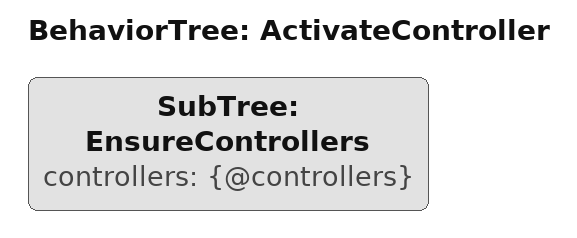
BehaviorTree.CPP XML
<?xml version="1.0" encoding="UTF-8"?>
<root BTCPP_format="4" main_tree_to_execute="ActivateController">

  <BehaviorTree ID="ActivateController" _description="Stops whichever controllers are driving the robot and activates the requested ones instead.">
    <SubTree ID="EnsureControllers" controllers="{@controllers}"/>
  </BehaviorTree>

  <!-- The payload of the objective, for editors: what each entry is, with an example. -->

</root>
